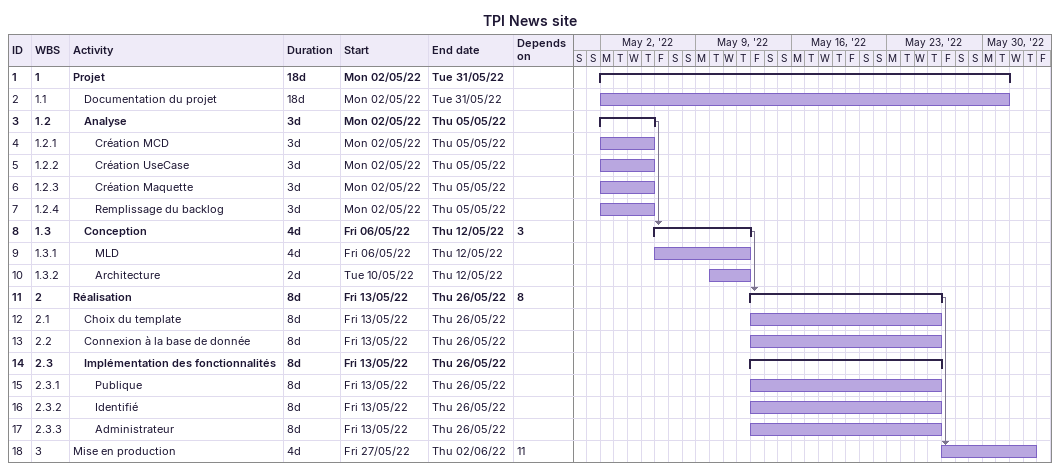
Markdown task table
TPI News site

| ID | WBS | Task | Duration | Start | Finish | Predecessors |
|---|---|---|---|---|---|---|
| 1 | 1 | **Projet** | 18d | 2022-05-02 | 2022-05-31 |  |
| 2 | 1.1 | Documentation du projet | 18d | 2022-05-02 | 2022-05-31 |  |
| 3 | 1.2 | **Analyse** | 3d | 2022-05-02 | 2022-05-05 |  |
| 4 | 1.2.1 | Création MCD | 3d | 2022-05-02 | 2022-05-05 |  |
| 5 | 1.2.2 | Création UseCase | 3d | 2022-05-02 | 2022-05-05 |  |
| 6 | 1.2.3 | Création Maquette | 3d | 2022-05-02 | 2022-05-05 |  |
| 7 | 1.2.4 | Remplissage du backlog | 3d | 2022-05-02 | 2022-05-05 |  |
| 8 | 1.3 | **Conception** | 4d | 2022-05-06 | 2022-05-12 | 3 |
| 9 | 1.3.1 | MLD | 4d | 2022-05-06 | 2022-05-12 |  |
| 10 | 1.3.2 | Architecture | 2d | 2022-05-10 | 2022-05-12 |  |
| 11 | 2 | **Réalisation** | 8d | 2022-05-13 | 2022-05-26 | 8 |
| 12 | 2.1 | Choix du template | 8d | 2022-05-13 | 2022-05-26 |  |
| 13 | 2.2 | Connexion à la base de donnée | 8d | 2022-05-13 | 2022-05-26 |  |
| 14 | 2.3 | **Implémentation des fonctionnalités** | 8d | 2022-05-13 | 2022-05-26 |  |
| 15 | 2.3.1 | Publique | 8d | 2022-05-13 | 2022-05-26 |  |
| 16 | 2.3.2 | Identifié | 8d | 2022-05-13 | 2022-05-26 |  |
| 17 | 2.3.3 | Administrateur | 8d | 2022-05-13 | 2022-05-26 |  |
| 18 | 3 | Mise en production | 4d | 2022-05-27 | 2022-06-02 | 11 |
